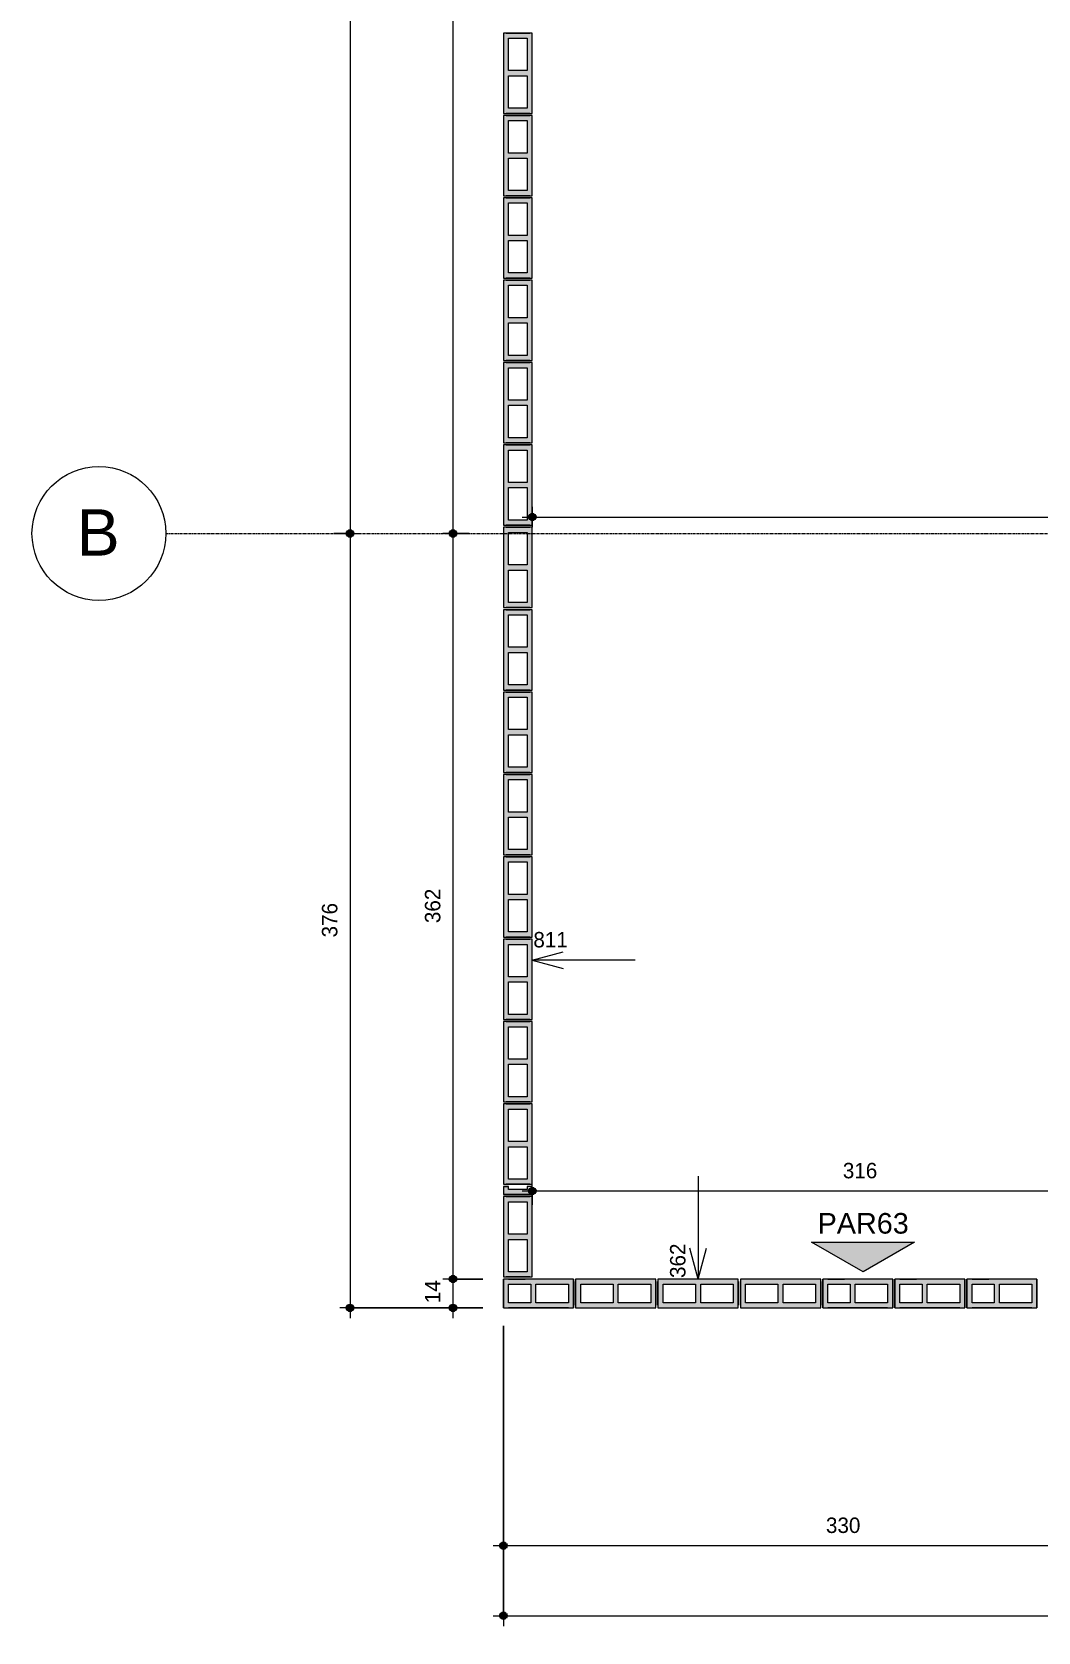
# Model space of a CAD drawing. Header units: centimetres. Extents: x 170 to 13810, y -2277 to 8860.
# Drawn here: x 10846 to 11334, y -667 to 110 of the extents above; entities that cross this region are included whole.
import ezdxf

# ---------------------------------------------------------------- set-up
doc = ezdxf.new("R2010")
doc.units = ezdxf.units.CM
doc.linetypes.add('Linha de eixo', pattern=[2.2225, 1.27, -0.3175, 0.3175, -0.3175])
for name, color, linetype, lineweight, true_color in [('A-ANNO-DIMS-1', 1, 'Continuous', 9, 0xff0000), ('G-ANNO-SYMB-1', 251, 'Continuous', 9, 0x646464), ('S-BEAM-12', 96, 'Continuous', 9, 0x008000), ('S-BEAM-3', 9, 'Continuous', 9, 0xc0c0c0), ('S-BEAM-8', 142, 'Continuous', 9, 0x0080c0)]:
    doc.layers.add(name, color=color, linetype=linetype, lineweight=lineweight, true_color=true_color)
for name, color, linetype, lineweight in [('A-ANNO-DIMS-50', 7, 'Continuous', 9), ('A-DETL-GENF', 7, 'Continuous', 9), ('G-ANNO-SYMB', 7, 'Continuous', 9), ('S-BEAM', 7, 'Continuous', 9), ('S-BEAM-2', 7, 'Continuous', 13), ('S-GRID-1', 7, 'Linha de eixo', 9), ('S-GRID-IDEN', 7, 'Continuous', 9)]:
    doc.layers.add(name, color=color, linetype=linetype, lineweight=lineweight)
doc.styles.add('Arial', font='arial.ttf', dxfattribs={"height": 22.5})
doc.styles.add('Arial_1', font='arial.ttf', dxfattribs={"height": 10})
doc.styles.add('Bahnschrift_13', font='', dxfattribs={"height": 7.5})
doc.styles.get('Bahnschrift_13').set_extended_font_data('Bahnschrift')
doc.dimstyles.new('COTA_ACUMULADA', dxfattribs={"dimscale": 30.48, "dimtxt": 8.33133, "dimasz": 0.049213, "dimexe": 0, "dimexo": 0.0625, "dimgap": 0.131234, "dimtad": 0, "dimjust": 2, "dimdec": 0, "dimzin": 0, "dimdsep": 46, "dimtxsty": 'Bahnschrift_13', "dimblk1": 'NONE', "dimblk2": 'OPEN30', "dimsah": 1, "dimcen": 0.09, "dimse1": 1, "dimsd1": 1, "dimazin": 0, "dimtfac": 1, "dimtdec": 4, "dimtix": 1, "dimtmove": 2, "dimatfit": 3, "dimfxl": 0, "dimfxlon": 1, "dimtvp": 1, "dimtolj": 1, "dimtzin": 0, "dimarcsym": 2})
doc.dimstyles.new('COTA_LINEAR', dxfattribs={"dimscale": 30.48, "dimtxt": 8.33133, "dimasz": 0.393701, "dimexe": 0.164042, "dimexo": 0.328084, "dimgap": 0.131234, "dimtad": 1, "dimdec": 0, "dimzin": 0, "dimdsep": 46, "dimtxsty": 'Bahnschrift_13', "dimblk1": 'DOTSMALL', "dimblk2": 'DOTSMALL', "dimsah": 1, "dimcen": 0.09, "dimdle": 0.164042, "dimazin": 0, "dimtfac": 1, "dimtdec": 4, "dimtix": 1, "dimtmove": 0, "dimatfit": 3, "dimfxl": 1, "dimtvp": 1, "dimtolj": 1, "dimtzin": 0, "dimarcsym": 2})

# ---------------------------------------------------------------- blocks, each defined once
blk = doc.blocks.new('LEONE - BLOCO 14X39X1 - LEONE - BLOCO 14X39X19-2886981-COBERTURA - MODULAÇÃO 1ª FIADA')
at = {"layer": 'S-BEAM-3'}
h = blk.add_hatch(color=256, dxfattribs=at)
h.paths.add_polyline_path([(-19.5, -4.5), (-19.5, -7), (19.5, -7), (19.5, 7), (-19.5, 7), (-19.5, 0)])
h.paths.add_polyline_path([(-17, 4.5), (-1.25, 4.5), (-1.25, -4.5), (-17, -4.5)])
h.paths.add_polyline_path([(1.25, 4.16), (1.25, 4.5), (17, 4.5), (17, -4.5), (1.25, -4.5), (1.25, -4.16)])
at = {"layer": 'A-DETL-GENF'}
for p, q in [((19.5, 7), (-19.5, 7)), ((-19.5, 7), (-19.5, 0)), ((-19.5, 0), (-19.5, -7)), ((-17, -4.5), (-17, 4.5)), ((-17, 4.5), (-1.25, 4.5)), ((-1.25, 4.5), (-1.25, -4.5)), ((1.25, -4.5), (1.25, 4.5)), ((1.25, 4.5), (17, 4.5)), ((17, 4.5), (17, -4.5)), ((19.5, 0), (19.5, 7)), ((19.5, -7), (19.5, 0)), ((-19.5, -7), (19.5, -7)), ((-1.25, -4.5), (-17, -4.5)), ((17, -4.5), (1.25, -4.5))]:
    blk.add_line(p, q, dxfattribs=at)
at = {"layer": 'S-BEAM-2'}
for p, q in [((-19.5, 7), (-19.5, -7)), ((19.5, 7), (-19.5, 7)), ((-19.5, 5.75), (-19.5, -5.75)), ((-19.5, -5.75), (-19.5, 5.75)), ((19.5, -7), (19.5, 7)), ((19.5, -7), (19.5, 7)), ((19.5, 5.75), (19.5, -5.75)), ((-19.5, -7), (19.5, -7))]:
    blk.add_line(p, q, dxfattribs=at)
at = {"layer": 'S-BEAM-3'}
for p, q in [((-17, 4.5), (-1.25, 4.5)), ((-17, -4.5), (-17, 4.5)), ((-1.25, 4.5), (-1.25, -4.5)), ((1.25, 4.5), (17, 4.5)), ((1.25, -4.5), (1.25, 4.5)), ((17, 4.5), (17, -4.5)), ((-1.25, -4.5), (-17, -4.5)), ((17, -4.5), (1.25, -4.5))]:
    blk.add_line(p, q, dxfattribs=at)
blk = doc.blocks.new('LEONE - BLOCO 14x04x19 - LEONE - BLOCO 14x04x19-533013-COBERTURA - MODULAÇÃO 1ª FIADA')
at = {"layer": 'S-BEAM-12'}
blk.add_hatch(color=256, dxfattribs=at).paths.add_polyline_path([(-2.5, 7), (-2.5, -7), (1.5, -7), (1.5, -4.5), (0, -4.5), (0, 4.5), (1.5, 4.5), (1.5, 7), (0, 7)])
at = {"layer": 'A-DETL-GENF'}
for p, q in [((1.5, 7), (-2.5, 7)), ((-2.5, 7), (-2.5, 0)), ((-2.5, 0), (-2.5, -7)), ((0, 4.5), (1.5, 4.5)), ((0, -4.5), (0, 4.5)), ((1.5, 4.5), (1.5, 7)), ((-2.5, -7), (1.5, -7)), ((1.5, -4.5), (0, -4.5)), ((1.5, -7), (1.5, -4.5))]:
    blk.add_line(p, q, dxfattribs=at)
at = {"layer": 'S-BEAM-2'}
for p, q in [((1.5, 7), (-2.5, 7)), ((-2.5, -7), (-2.5, 7)), ((1.5, 7), (1.5, 4.5)), ((-2.5, -7), (1.5, -7)), ((1.5, -7), (1.5, -4.5))]:
    blk.add_line(p, q, dxfattribs=at)
at = {"layer": 'S-BEAM-3'}
for p, q in [((0, -4.5), (0, 4.5)), ((0, 4.5), (1.5, 4.5)), ((1.5, -4.5), (0, -4.5))]:
    blk.add_line(p, q, dxfattribs=at)
blk = doc.blocks.new('LEONE - BLOCO 14X39X1 - LEONE - BLOCO 14X39X19-V1-COBERTURA - MODULAÇÃO 1ª FIADA')
at = {"layer": 'S-BEAM-3'}
h = blk.add_hatch(color=256, dxfattribs=at)
h.paths.add_polyline_path([(19.5, -7), (19.5, 7), (-19.5, 7), (-19.5, -7)])
h.paths.add_polyline_path([(1.25, -4.5), (1.25, 4.5), (17, 4.5), (17, -4.5)])
h.paths.add_polyline_path([(-17, -4.5), (-17, 4.5), (-1.25, 4.5), (-1.25, -4.5)])
at = {"layer": 'A-DETL-GENF'}
for p, q in [((19.5, 7), (-19.5, 7)), ((-19.5, 7), (-19.5, 0)), ((-19.5, 0), (-19.5, -7)), ((-17, -4.5), (-17, 4.5)), ((-17, 4.5), (-1.25, 4.5)), ((-1.25, 4.5), (-1.25, -4.5)), ((1.25, -4.5), (1.25, 4.5)), ((1.25, 4.5), (17, 4.5)), ((17, 4.5), (17, -4.5)), ((19.5, 0), (19.5, 7)), ((19.5, -7), (19.5, 0)), ((-19.5, -7), (19.5, -7)), ((-1.25, -4.5), (-17, -4.5)), ((17, -4.5), (1.25, -4.5))]:
    blk.add_line(p, q, dxfattribs=at)
at = {"layer": 'S-BEAM-2'}
for p, q in [((-19.5, 7), (-19.5, -7)), ((19.5, 7), (-19.5, 7)), ((-19.5, 5.75), (-19.5, -5.75)), ((-19.5, -5.75), (-19.5, 5.75)), ((19.5, -7), (19.5, 7)), ((19.5, -7), (19.5, 7)), ((19.5, 5.75), (19.5, -5.75)), ((-19.5, -7), (19.5, -7))]:
    blk.add_line(p, q, dxfattribs=at)
at = {"layer": 'S-BEAM-3'}
for p, q in [((-17, 4.5), (-1.25, 4.5)), ((-17, -4.5), (-17, 4.5)), ((-1.25, 4.5), (-1.25, -4.5)), ((1.25, 4.5), (17, 4.5)), ((1.25, -4.5), (1.25, 4.5)), ((17, 4.5), (17, -4.5)), ((-1.25, -4.5), (-17, -4.5)), ((17, -4.5), (1.25, -4.5))]:
    blk.add_line(p, q, dxfattribs=at)
blk = doc.blocks.new('LEONE - BLOCO 14x34x19 - LEONE - BLOCO 14x34x19-V2-COBERTURA - MODULAÇÃO 1ª FIADA')
at = {"layer": 'S-BEAM-8'}
h = blk.add_hatch(color=256, dxfattribs=at)
h.paths.add_polyline_path([(19.5, -7), (19.5, 7), (-14.5, 7), (-14.5, -7), (11.0998, -7)])
h.paths.add_polyline_path([(-12, -4.5), (-12, 4.5), (-1.25, 4.5), (-1.25, -4.5)])
h.paths.add_polyline_path([(1.25, -4.5), (1.25, 4.5), (17, 4.5), (17, -4.5), (2.5, -4.5)])
at = {"layer": 'A-DETL-GENF'}
for p, q in [((-14.5, 7), (-14.5, 0)), ((2.5, 7), (-14.5, 7)), ((-14.5, 0), (-14.5, -7)), ((-12, -4.5), (-12, 4.5)), ((-12, 4.5), (-1.25, 4.5)), ((-1.25, 4.5), (-1.25, -4.5)), ((1.25, 4.5), (17, 4.5)), ((1.25, -4.5), (1.25, 4.5)), ((19.5, 7), (2.5, 7)), ((17, 4.5), (17, -4.5)), ((19.5, 0), (19.5, 7)), ((19.5, -7), (19.5, 0)), ((-14.5, -7), (2.5, -7)), ((-1.25, -4.5), (-12, -4.5)), ((17, -4.5), (1.25, -4.5)), ((2.5, -7), (19.5, -7))]:
    blk.add_line(p, q, dxfattribs=at)
at = {"layer": 'S-BEAM-2'}
for p, q in [((-14.5, 7), (-14.5, -7)), ((19.5, 7), (-14.5, 7)), ((-14.5, 7), (-14.5, -7)), ((-14.5, -7), (-14.5, 6.8804)), ((-14.5, 5.75), (-14.5, -5.75)), ((-14.5, -5.75), (-14.5, 5.75)), ((-12, 7), (-3.9375, 7)), ((-12, 7), (-3.9375, 7)), ((17, 7), (-12, 7)), ((19.5, -7), (19.5, 7)), ((19.5, 7), (19.5, -7)), ((19.5, -7), (19.5, 7)), ((19.5, -5.75), (19.5, 5.75)), ((19.5, 5.75), (19.5, -5.75)), ((-14.5, -7), (19.5, -7)), ((-12, -7), (-3.9375, -7)), ((-12, -7), (-3.9375, -7)), ((17, -7), (-12, -7))]:
    blk.add_line(p, q, dxfattribs=at)
at = {"layer": 'S-BEAM-3'}
for p, q in [((-12, 4.5), (-1.25, 4.5)), ((-12, -4.5), (-12, 4.5)), ((-1.25, 4.5), (-1.25, -4.5)), ((1.25, 4.5), (17, 4.5)), ((1.25, -4.5), (1.25, 4.5)), ((17, 4.5), (17, -4.5)), ((-1.25, -4.5), (-12, -4.5)), ((17, -4.5), (1.25, -4.5))]:
    blk.add_line(p, q, dxfattribs=at)
blk = doc.blocks.new('LEONE - BLOCO 14x34x19 - LEONE - BLOCO 14x34x19-541693-COBERTURA - MODULAÇÃO 1ª FIADA')
at = {"layer": 'S-BEAM-8'}
h = blk.add_hatch(color=256, dxfattribs=at)
h.paths.add_polyline_path([(19.5, -7), (19.5, 7), (-14.5, 7), (-14.5, -7), (2.5, -7)])
h.paths.add_polyline_path([(2.5, -4.5), (1.25, -4.5), (1.25, 4.5), (17, 4.5), (17, -4.5)])
h.paths.add_polyline_path([(-12, -4.5), (-12, 4.5), (-1.25, 4.5), (-1.25, -4.5), (-3, -4.5)])
at = {"layer": 'A-DETL-GENF'}
for p, q in [((-14.5, 7), (-14.5, 0)), ((2.5, 7), (-14.5, 7)), ((-14.5, 0), (-14.5, -7)), ((-12, -4.5), (-12, 4.5)), ((-12, 4.5), (-1.25, 4.5)), ((-1.25, 4.5), (-1.25, -4.5)), ((1.25, 4.5), (17, 4.5)), ((1.25, -4.5), (1.25, 4.5)), ((19.5, 7), (2.5, 7)), ((17, 4.5), (17, -4.5)), ((19.5, 0), (19.5, 7)), ((19.5, -7), (19.5, 0)), ((-14.5, -7), (2.5, -7)), ((-1.25, -4.5), (-12, -4.5)), ((17, -4.5), (1.25, -4.5)), ((2.5, -7), (19.5, -7))]:
    blk.add_line(p, q, dxfattribs=at)
at = {"layer": 'S-BEAM-2'}
for p, q in [((-14.5, 7), (-14.5, -7)), ((19.5, 7), (-14.5, 7)), ((-14.5, 7), (-14.5, -7)), ((-14.5, -7), (-14.5, 6.8804)), ((-14.5, 5.75), (-14.5, -5.75)), ((-14.5, -5.75), (-14.5, 5.75)), ((-12, 7), (-3.9375, 7)), ((-12, 7), (-3.9375, 7)), ((17, 7), (-12, 7)), ((19.5, -7), (19.5, 7)), ((19.5, 7), (19.5, -7)), ((19.5, -7), (19.5, 7)), ((19.5, -5.75), (19.5, 5.75)), ((19.5, 5.75), (19.5, -5.75)), ((-14.5, -7), (19.5, -7)), ((-12, -7), (-3.9375, -7)), ((-12, -7), (-3.9375, -7)), ((17, -7), (-12, -7))]:
    blk.add_line(p, q, dxfattribs=at)
at = {"layer": 'S-BEAM-3'}
for p, q in [((-12, 4.5), (-1.25, 4.5)), ((-12, -4.5), (-12, 4.5)), ((-1.25, 4.5), (-1.25, -4.5)), ((1.25, 4.5), (17, 4.5)), ((1.25, -4.5), (1.25, 4.5)), ((17, 4.5), (17, -4.5)), ((-1.25, -4.5), (-12, -4.5)), ((17, -4.5), (1.25, -4.5))]:
    blk.add_line(p, q, dxfattribs=at)
blk = doc.blocks.new('Eixo - M_Cabeça da grade - Círculo-45800-COBERTURA - MODULAÇÃO 1ª FIADA')
at = {"layer": 'S-GRID-IDEN'}
blk.add_circle((0, 0), 0.65, dxfattribs=at)
blk = doc.blocks.new('Elevação - Número de detalhe-142644-COBERTURA - MODULAÇÃO 1ª FIADA')
at = {"layer": 'G-ANNO-SYMB-1'}
blk.add_hatch(color=256, dxfattribs=at).paths.add_polyline_path([(0.5, 0), (-0.5, 0), (0, 0.289)])
at = {"layer": 'G-ANNO-SYMB'}
for p, q in [((0, 0.289), (-0.5, 0)), ((0.5, 0), (0, 0.289)), ((-0.5, 0), (0.5, 0))]:
    blk.add_line(p, q, dxfattribs=at)
blk = doc.blocks.new('DIMBLOCK12-COBERTURA - MODULAÇÃO 1ª FIADA')
at = {"layer": 'A-ANNO-DIMS-50', "lineweight": 35, "true_color": 0xff0000}
h = blk.add_hatch(color=1, dxfattribs=at)
edge = h.paths.add_edge_path()
edge.add_arc((11050.09, -495.76), 1.5, 0, 360)
h = blk.add_hatch(color=1, dxfattribs=at)
edge = h.paths.add_edge_path()
edge.add_arc((11050.09, -509.76), 1.5, 0, 360)
at = {"layer": 'A-ANNO-DIMS-50', "color": 1, "true_color": 0xff0000}
for p, q in [((11064.59, -495.76), (11045.09, -495.76)), ((11050.09, -514.76), (11050.09, -495.76)), ((11050.09, -495.76), (11064.59, -495.76)), ((11064.59, -509.76), (11045.09, -509.76)), ((11050.09, -509.76), (11064.59, -509.76))]:
    blk.add_line(p, q, dxfattribs=at)
at = {"layer": 'A-ANNO-DIMS-50', "color": 1, "lineweight": 35, "true_color": 0xff0000}
for centre in [(11050.09, -495.76), (11050.09, -509.76)]:
    blk.add_circle(centre, 1.5, dxfattribs=at)
at = {"layer": 'A-ANNO-DIMS-50', "color": 0, "insert": (11036.44, -507.49), "char_height": 7.5, "width": 11.3609, "attachment_point": 1, "rotation": 90, "line_spacing_factor": 1.009858, "style": 'Bahnschrift_13'}
blk.add_mtext('14', dxfattribs=at)
blk = doc.blocks.new('_DotSmall')
at = {"color": 0, "linetype": 'ByBlock', "const_width": 0.5}
blk.add_lwpolyline([(-0.0625, 0, 1), (0.0625, 0, 1)], format="xyb", close=True, dxfattribs=at)
blk = doc.blocks.new('DIMBLOCK13-COBERTURA - MODULAÇÃO 1ª FIADA')
at = {"layer": 'A-ANNO-DIMS-50', "lineweight": 35, "true_color": 0xff0000}
h = blk.add_hatch(color=1, dxfattribs=at)
edge = h.paths.add_edge_path()
edge.add_arc((11050.09, -133.76), 1.5, 0, 360)
h = blk.add_hatch(color=1, dxfattribs=at)
edge = h.paths.add_edge_path()
edge.add_arc((11050.09, -495.76), 1.5, 0, 360)
at = {"layer": 'A-ANNO-DIMS-50', "color": 1, "true_color": 0xff0000}
for p, q in [((11057.97, -133.76), (11045.09, -133.76)), ((11050.09, -495.76), (11050.09, -133.76)), ((11050.09, -133.76), (11057.97, -133.76)), ((11064.59, -495.76), (11045.09, -495.76)), ((11050.09, -495.76), (11064.59, -495.76))]:
    blk.add_line(p, q, dxfattribs=at)
at = {"layer": 'A-ANNO-DIMS-50', "color": 1, "lineweight": 35, "true_color": 0xff0000}
for centre in [(11050.09, -133.76), (11050.09, -495.76)]:
    blk.add_circle(centre, 1.5, dxfattribs=at)
at = {"layer": 'A-ANNO-DIMS-50', "color": 0, "insert": (11036.44, -322.96), "char_height": 7.5, "width": 19.6922, "attachment_point": 1, "rotation": 90, "line_spacing_factor": 1.009858, "style": 'Bahnschrift_13'}
blk.add_mtext('362', dxfattribs=at)
blk = doc.blocks.new('DIMBLOCK14-COBERTURA - MODULAÇÃO 1ª FIADA')
at = {"layer": 'A-ANNO-DIMS-50', "lineweight": 35, "true_color": 0xff0000}
h = blk.add_hatch(color=1, dxfattribs=at)
edge = h.paths.add_edge_path()
edge.add_arc((11050.09, 430.24), 1.5, 0, 360)
h = blk.add_hatch(color=1, dxfattribs=at)
edge = h.paths.add_edge_path()
edge.add_arc((11050.09, -133.76), 1.5, 0, 360)
at = {"layer": 'A-ANNO-DIMS-50', "color": 1, "true_color": 0xff0000}
for p, q in [((11057.97, 430.24), (11045.09, 430.24)), ((11050.09, -133.76), (11050.09, 430.24)), ((11050.09, 430.24), (11057.97, 430.24)), ((11057.97, -133.76), (11045.09, -133.76)), ((11050.09, -133.76), (11057.97, -133.76))]:
    blk.add_line(p, q, dxfattribs=at)
at = {"layer": 'A-ANNO-DIMS-50', "color": 1, "lineweight": 35, "true_color": 0xff0000}
for centre in [(11050.09, 430.24), (11050.09, -133.76)]:
    blk.add_circle(centre, 1.5, dxfattribs=at)
at = {"layer": 'A-ANNO-DIMS-50', "color": 0, "insert": (11036.44, 139.72), "char_height": 7.5, "width": 20.4496, "attachment_point": 1, "rotation": 90, "line_spacing_factor": 1.009858, "style": 'Bahnschrift_13'}
blk.add_mtext('564', dxfattribs=at)
blk = doc.blocks.new('DIMBLOCK18-COBERTURA - MODULAÇÃO 1ª FIADA')
at = {"layer": 'A-ANNO-DIMS-50', "lineweight": 35, "true_color": 0xff0000}
h = blk.add_hatch(color=1, dxfattribs=at)
edge = h.paths.add_edge_path()
edge.add_arc((11000.09, 430.24), 1.5, 0, 360)
h = blk.add_hatch(color=1, dxfattribs=at)
edge = h.paths.add_edge_path()
edge.add_arc((11000.09, -133.76), 1.5, 0, 360)
at = {"layer": 'A-ANNO-DIMS-50', "color": 1, "true_color": 0xff0000}
for p, q in [((10992.21, 430.24), (11005.09, 430.24)), ((11000.09, 430.24), (10992.21, 430.24)), ((11000.09, 430.24), (11000.09, -133.76)), ((10992.21, -133.76), (11005.09, -133.76)), ((11000.09, -133.76), (10992.21, -133.76))]:
    blk.add_line(p, q, dxfattribs=at)
at = {"layer": 'A-ANNO-DIMS-50', "color": 1, "lineweight": 35, "true_color": 0xff0000}
for centre in [(11000.09, 430.24), (11000.09, -133.76)]:
    blk.add_circle(centre, 1.5, dxfattribs=at)
at = {"layer": 'A-ANNO-DIMS-50', "color": 0, "insert": (10986.44, 139.72), "char_height": 7.5, "width": 20.4496, "attachment_point": 1, "rotation": 90, "line_spacing_factor": 1.009858, "style": 'Bahnschrift_13'}
blk.add_mtext('564', dxfattribs=at)
blk = doc.blocks.new('DIMBLOCK19-COBERTURA - MODULAÇÃO 1ª FIADA')
at = {"layer": 'A-ANNO-DIMS-50', "lineweight": 35, "true_color": 0xff0000}
h = blk.add_hatch(color=1, dxfattribs=at)
edge = h.paths.add_edge_path()
edge.add_arc((11000.09, -133.76), 1.5, 0, 360)
h = blk.add_hatch(color=1, dxfattribs=at)
edge = h.paths.add_edge_path()
edge.add_arc((11000.09, -509.76), 1.5, 0, 360)
at = {"layer": 'A-ANNO-DIMS-50', "color": 1, "true_color": 0xff0000}
for p, q in [((10992.21, -133.76), (11005.09, -133.76)), ((11000.09, -133.76), (10992.21, -133.76)), ((11000.09, -133.76), (11000.09, -514.76)), ((11064.59, -509.76), (10995.09, -509.76)), ((11000.09, -509.76), (11064.59, -509.76))]:
    blk.add_line(p, q, dxfattribs=at)
at = {"layer": 'A-ANNO-DIMS-50', "color": 1, "lineweight": 35, "true_color": 0xff0000}
for centre in [(11000.09, -133.76), (11000.09, -509.76)]:
    blk.add_circle(centre, 1.5, dxfattribs=at)
at = {"layer": 'A-ANNO-DIMS-50', "color": 0, "insert": (10986.44, -329.9), "char_height": 7.5, "width": 19.5408, "attachment_point": 1, "rotation": 90, "line_spacing_factor": 1.009858, "style": 'Bahnschrift_13'}
blk.add_mtext('376', dxfattribs=at)
blk = doc.blocks.new('DIMBLOCK20-COBERTURA - MODULAÇÃO 1ª FIADA')
at = {"layer": 'A-ANNO-DIMS-50', "lineweight": 35, "true_color": 0xff0000}
h = blk.add_hatch(color=1, dxfattribs=at)
edge = h.paths.add_edge_path()
edge.add_arc((11074.59, -625.22), 1.5, 0, 360)
h = blk.add_hatch(color=1, dxfattribs=at)
edge = h.paths.add_edge_path()
edge.add_arc((11404.59, -625.22), 1.5, 0, 360)
at = {"layer": 'A-ANNO-DIMS-50', "color": 1, "true_color": 0xff0000}
for p, q in [((11074.59, -518.51), (11074.59, -630.22)), ((11074.59, -625.22), (11074.59, -518.51)), ((11404.59, -519.76), (11404.59, -630.22)), ((11404.59, -625.22), (11404.59, -519.76)), ((11069.59, -625.22), (11404.59, -625.22))]:
    blk.add_line(p, q, dxfattribs=at)
at = {"layer": 'A-ANNO-DIMS-50', "color": 1, "lineweight": 35, "true_color": 0xff0000}
for centre in [(11074.59, -625.22), (11404.59, -625.22)]:
    blk.add_circle(centre, 1.5, dxfattribs=at)
at = {"layer": 'A-ANNO-DIMS-50', "color": 0, "insert": (11231.13, -611.58), "char_height": 7.5, "width": 20.2982, "attachment_point": 1, "line_spacing_factor": 1.009858, "style": 'Bahnschrift_13'}
blk.add_mtext('330', dxfattribs=at)
blk = doc.blocks.new('DIMBLOCK32-COBERTURA - MODULAÇÃO 1ª FIADA')
at = {"layer": 'A-ANNO-DIMS-50', "lineweight": 35, "true_color": 0xff0000}
h = blk.add_hatch(color=1, dxfattribs=at)
edge = h.paths.add_edge_path()
edge.add_arc((11074.59, -659.28), 1.5, 0, 360)
h = blk.add_hatch(color=1, dxfattribs=at)
edge = h.paths.add_edge_path()
edge.add_arc((11899.59, -659.28), 1.5, 0, 360)
at = {"layer": 'A-ANNO-DIMS-50', "color": 1, "true_color": 0xff0000}
for p, q in [((11074.59, -518.51), (11074.59, -664.28)), ((11074.59, -659.28), (11074.59, -518.51)), ((11069.59, -659.28), (11899.59, -659.28)), ((11899.59, -667.16), (11899.59, -654.28)), ((11899.59, -659.28), (11899.59, -667.16))]:
    blk.add_line(p, q, dxfattribs=at)
at = {"layer": 'A-ANNO-DIMS-50', "color": 1, "lineweight": 35, "true_color": 0xff0000}
for centre in [(11074.59, -659.28), (11899.59, -659.28)]:
    blk.add_circle(centre, 1.5, dxfattribs=at)
at = {"layer": 'A-ANNO-DIMS-50', "color": 0, "insert": (11478.57, -645.63), "char_height": 7.5, "width": 20.4496, "attachment_point": 1, "line_spacing_factor": 1.009858, "style": 'Bahnschrift_13'}
blk.add_mtext('825', dxfattribs=at)
blk = doc.blocks.new('DIMBLOCK88-COBERTURA - MODULAÇÃO 1ª FIADA')
at = {"layer": 'A-ANNO-DIMS-50', "lineweight": 35, "true_color": 0xff0000}
h = blk.add_hatch(color=1, dxfattribs=at)
edge = h.paths.add_edge_path()
edge.add_arc((11088.59, -453), 1.5, 0, 360)
h = blk.add_hatch(color=1, dxfattribs=at)
edge = h.paths.add_edge_path()
edge.add_arc((11404.59, -453), 1.5, 0, 360)
at = {"layer": 'A-ANNO-DIMS-50', "color": 1, "true_color": 0xff0000}
for p, q in [((11088.59, -459.76), (11088.59, -448)), ((11404.59, -460.88), (11404.59, -448)), ((11083.59, -453), (11404.59, -453)), ((11088.59, -453), (11088.59, -459.76)), ((11404.59, -453), (11404.59, -460.88))]:
    blk.add_line(p, q, dxfattribs=at)
at = {"layer": 'A-ANNO-DIMS-50', "color": 1, "lineweight": 35, "true_color": 0xff0000}
for centre in [(11088.59, -453), (11404.59, -453)]:
    blk.add_circle(centre, 1.5, dxfattribs=at)
at = {"layer": 'A-ANNO-DIMS-50', "color": 0, "insert": (11239.33, -439.36), "char_height": 7.5, "width": 17.4201, "attachment_point": 1, "line_spacing_factor": 1.009858, "style": 'Bahnschrift_13'}
blk.add_mtext('316', dxfattribs=at)
blk = doc.blocks.new('DIMBLOCK105-COBERTURA - MODULAÇÃO 1ª FIADA')
at = {"layer": 'A-ANNO-DIMS-50', "lineweight": 35, "true_color": 0xff0000}
h = blk.add_hatch(color=1, dxfattribs=at)
edge = h.paths.add_edge_path()
edge.add_arc((11088.59, -125.76), 1.5, 0, 360)
h = blk.add_hatch(color=1, dxfattribs=at)
edge = h.paths.add_edge_path()
edge.add_arc((11899.59, -125.76), 1.5, 0, 360)
at = {"layer": 'A-ANNO-DIMS-50', "color": 1, "true_color": 0xff0000}
for p, q in [((11088.59, -120.76), (11088.59, -130.76)), ((11088.59, -125.76), (11088.59, -120.76)), ((11899.59, -133.63), (11899.59, -120.76)), ((11083.59, -125.76), (11899.59, -125.76)), ((11899.59, -125.76), (11899.59, -133.63))]:
    blk.add_line(p, q, dxfattribs=at)
at = {"layer": 'A-ANNO-DIMS-50', "color": 1, "lineweight": 35, "true_color": 0xff0000}
for centre in [(11088.59, -125.76), (11899.59, -125.76)]:
    blk.add_circle(centre, 1.5, dxfattribs=at)
at = {"layer": 'A-ANNO-DIMS-50', "color": 0, "insert": (11487.59, -112.11), "char_height": 7.5, "width": 15.6023, "attachment_point": 1, "line_spacing_factor": 1.009858, "style": 'Bahnschrift_13'}
blk.add_mtext('811', dxfattribs=at)
blk = doc.blocks.new('DIMBLOCK123-COBERTURA - MODULAÇÃO 1ª FIADA')
at = {"layer": 'A-ANNO-DIMS-50', "color": 1, "true_color": 0xff0000}
for p, q in [((11088.59, -340.9), (11103.59, -336.88)), ((11088.59, -340.9), (11103.59, -344.92)), ((11138.59, -340.9), (11088.59, -340.9)), ((11088.59, -340.9), (11088.59, -340.9)), ((11088.59, -340.9), (11088.59, -340.9))]:
    blk.add_line(p, q, dxfattribs=at)
at = {"layer": 'A-ANNO-DIMS-50', "color": 0, "insert": (11089.09, -327.25), "char_height": 7.5, "width": 15.6023, "attachment_point": 1, "line_spacing_factor": 1.009858, "style": 'Bahnschrift_13'}
blk.add_mtext('811', dxfattribs=at)
blk = doc.blocks.new('_None')
blk = doc.blocks.new('_Open30')
at = {"color": 0, "linetype": 'ByBlock', "lineweight": -2}
for p, q in [((-1, 0.27), (0, 0)), ((0, 0), (-1, -0.27)), ((0, 0), (-1, 0))]:
    blk.add_line(p, q, dxfattribs=at)
blk = doc.blocks.new('DIMBLOCK129-COBERTURA - MODULAÇÃO 1ª FIADA')
at = {"layer": 'A-ANNO-DIMS-50', "color": 1, "true_color": 0xff0000}
for p, q in [((11169.09, -445.76), (11169.09, -495.76)), ((11169.09, -495.76), (11165.07, -480.76)), ((11169.09, -495.76), (11173.11, -480.76)), ((11169.09, -495.76), (11169.09, -495.76)), ((11169.09, -495.76), (11169.09, -495.76))]:
    blk.add_line(p, q, dxfattribs=at)
at = {"layer": 'A-ANNO-DIMS-50', "color": 0, "insert": (11155.44, -495.26), "char_height": 7.5, "width": 19.6922, "attachment_point": 1, "rotation": 90, "line_spacing_factor": 1.009858, "style": 'Bahnschrift_13'}
blk.add_mtext('362', dxfattribs=at)

msp = doc.modelspace()

# ---------------------------------------------------------------- linework, layer by layer
at = {"layer": 'S-GRID-1'}
msp.add_line((10910.69, -133.76), (13744.95, -133.76), dxfattribs=at)

# ---------------------------------------------------------------- block references
at = {"layer": 'G-ANNO-SYMB', "extrusion": (0, 0, -1), "xscale": 49.99999999999998, "yscale": 49.99999999999998, "zscale": 49.99999999999998, "rotation": 180}
msp.add_blockref('Elevação - Número de detalhe-142644-COBERTURA - MODULAÇÃO 1ª FIADA', (-11249.16, -477.9), dxfattribs=at)
at = {"layer": 'S-BEAM', "rotation": 89.9999999999999}
for name, p in [('LEONE - BLOCO 14X39X1 - LEONE - BLOCO 14X39X19-2886981-COBERTURA - MODULAÇÃO 1ª FIADA', (11081.59, 89.74)), ('LEONE - BLOCO 14X39X1 - LEONE - BLOCO 14X39X19-2886981-COBERTURA - MODULAÇÃO 1ª FIADA', (11081.59, 49.74)), ('LEONE - BLOCO 14X39X1 - LEONE - BLOCO 14X39X19-2886981-COBERTURA - MODULAÇÃO 1ª FIADA', (11081.59, 9.74)), ('LEONE - BLOCO 14X39X1 - LEONE - BLOCO 14X39X19-2886981-COBERTURA - MODULAÇÃO 1ª FIADA', (11081.59, -30.26)), ('LEONE - BLOCO 14X39X1 - LEONE - BLOCO 14X39X19-2886981-COBERTURA - MODULAÇÃO 1ª FIADA', (11081.59, -70.26)), ('LEONE - BLOCO 14X39X1 - LEONE - BLOCO 14X39X19-2886981-COBERTURA - MODULAÇÃO 1ª FIADA', (11081.59, -110.26)), ('LEONE - BLOCO 14X39X1 - LEONE - BLOCO 14X39X19-2886981-COBERTURA - MODULAÇÃO 1ª FIADA', (11081.59, -150.26)), ('LEONE - BLOCO 14X39X1 - LEONE - BLOCO 14X39X19-2886981-COBERTURA - MODULAÇÃO 1ª FIADA', (11081.59, -190.26)), ('LEONE - BLOCO 14X39X1 - LEONE - BLOCO 14X39X19-2886981-COBERTURA - MODULAÇÃO 1ª FIADA', (11081.59, -230.26)), ('LEONE - BLOCO 14X39X1 - LEONE - BLOCO 14X39X19-2886981-COBERTURA - MODULAÇÃO 1ª FIADA', (11081.59, -270.26)), ('LEONE - BLOCO 14X39X1 - LEONE - BLOCO 14X39X19-2886981-COBERTURA - MODULAÇÃO 1ª FIADA', (11081.59, -310.26)), ('LEONE - BLOCO 14X39X1 - LEONE - BLOCO 14X39X19-2886981-COBERTURA - MODULAÇÃO 1ª FIADA', (11081.59, -350.26)), ('LEONE - BLOCO 14X39X1 - LEONE - BLOCO 14X39X19-2886981-COBERTURA - MODULAÇÃO 1ª FIADA', (11081.59, -390.26)), ('LEONE - BLOCO 14X39X1 - LEONE - BLOCO 14X39X19-2886981-COBERTURA - MODULAÇÃO 1ª FIADA', (11081.59, -430.26)), ('LEONE - BLOCO 14x04x19 - LEONE - BLOCO 14x04x19-533013-COBERTURA - MODULAÇÃO 1ª FIADA', (11081.59, -452.26)), ('LEONE - BLOCO 14X39X1 - LEONE - BLOCO 14X39X19-2886981-COBERTURA - MODULAÇÃO 1ª FIADA', (11081.59, -475.26))]:
    msp.add_blockref(name, p, dxfattribs=at)
at = {"layer": 'S-BEAM'}
for name, p in [('LEONE - BLOCO 14x34x19 - LEONE - BLOCO 14x34x19-V2-COBERTURA - MODULAÇÃO 1ª FIADA', (11089.09, -502.76)), ('LEONE - BLOCO 14X39X1 - LEONE - BLOCO 14X39X19-2886981-COBERTURA - MODULAÇÃO 1ª FIADA', (11129.09, -502.76)), ('LEONE - BLOCO 14X39X1 - LEONE - BLOCO 14X39X19-V1-COBERTURA - MODULAÇÃO 1ª FIADA', (11169.09, -502.76)), ('LEONE - BLOCO 14X39X1 - LEONE - BLOCO 14X39X19-V1-COBERTURA - MODULAÇÃO 1ª FIADA', (11209.09, -502.76)), ('LEONE - BLOCO 14x34x19 - LEONE - BLOCO 14x34x19-V2-COBERTURA - MODULAÇÃO 1ª FIADA', (11244.09, -502.76)), ('LEONE - BLOCO 14x34x19 - LEONE - BLOCO 14x34x19-541693-COBERTURA - MODULAÇÃO 1ª FIADA', (11279.09, -502.76)), ('LEONE - BLOCO 14x34x19 - LEONE - BLOCO 14x34x19-541693-COBERTURA - MODULAÇÃO 1ª FIADA', (11314.09, -502.76))]:
    msp.add_blockref(name, p, dxfattribs=at)
at = {"layer": 'S-GRID-IDEN', "xscale": 49.99999999999998, "yscale": 49.99999999999998, "zscale": 49.99999999999998, "rotation": 269.9999999999994}
msp.add_blockref('Eixo - M_Cabeça da grade - Círculo-45800-COBERTURA - MODULAÇÃO 1ª FIADA', (10878.19, -133.76), dxfattribs=at)

# ---------------------------------------------------------------- texts
at = {"layer": 'G-ANNO-SYMB', "insert": (11227.09, -463.71), "char_height": 10, "width": 54.9156, "attachment_point": 1, "style": 'Arial_1'}
msp.add_mtext('PAR63', dxfattribs=at)

# ---------------------------------------------------------------- dimensions: what is measured, and where the dimension line sits
at = {"layer": 'A-ANNO-DIMS-1'}
for base, p1, p2, override, picture, middle in [((11000.09, -133.76), (11002.21, 430.24), (11002.21, -133.76), {"dimpost": '<>', "dimfxl": 564}, 'DIMBLOCK18-COBERTURA - MODULAÇÃO 1ª FIADA', (10992.3, 148.24)), ((11050.09, 430.24), (11047.97, -133.76), (11047.97, 430.24), {"dimpost": '<>', "dimfxl": 564}, 'DIMBLOCK14-COBERTURA - MODULAÇÃO 1ª FIADA', (11042.3, 148.24)), ((11000.09, -509.76), (11002.21, -133.76), (11074.59, -509.76), {"dimpost": '<>', "dimfxl": 382.903332}, 'DIMBLOCK19-COBERTURA - MODULAÇÃO 1ª FIADA', (10992.26, -321.76)), ((11050.09, -133.76), (11074.59, -495.76), (11047.97, -133.76), {"dimpost": '<>', "dimfxl": 362.978303}, 'DIMBLOCK13-COBERTURA - MODULAÇÃO 1ª FIADA', (11042.26, -314.76)), ((11050.09, -495.76), (11074.59, -509.76), (11074.59, -495.76), {"dimpost": '<>', "dimfxl": 14}, 'DIMBLOCK12-COBERTURA - MODULAÇÃO 1ª FIADA', (11042.34, -502.76))]:
    dim = msp.add_linear_dim(base=base, p1=p1, p2=p2, angle=90, dimstyle='COTA_LINEAR', override=override, dxfattribs=at)
    dim.commit()
    dim.dimension.update_dxf_attribs({"geometry": picture, "text_midpoint": middle})
for base, p1, p2, override, picture, middle in [((11899.59, -125.76), (11088.59, -130.76), (11899.59, -123.63), {"dimpost": '<>', "dimfxl": 811.031275}, 'DIMBLOCK105-COBERTURA - MODULAÇÃO 1ª FIADA', (11494.09, -117.93)), ((11404.59, -453), (11088.59, -449.76), (11404.59, -450.88), {"dimpost": '<>', "dimfxl": 316.002009}, 'DIMBLOCK88-COBERTURA - MODULAÇÃO 1ª FIADA', (11246.59, -445.18)), ((11404.59, -625.22), (11074.59, -508.51), (11404.59, -509.76), {"dimpost": '<>', "dimfxl": 330.002367}, 'DIMBLOCK20-COBERTURA - MODULAÇÃO 1ª FIADA', (11239.59, -617.39)), ((11899.59, -659.28), (11074.59, -508.51), (11899.59, -657.16), {"dimpost": '<>', "dimfxl": 838.284875}, 'DIMBLOCK32-COBERTURA - MODULAÇÃO 1ª FIADA', (11487.09, -651.45))]:
    dim = msp.add_linear_dim(base=base, p1=p1, p2=p2, dimstyle='COTA_LINEAR', override=override, dxfattribs=at)
    dim.commit()
    dim.dimension.update_dxf_attribs({"geometry": picture, "text_midpoint": middle})
dim = msp.add_linear_dim(base=(11169.09, -495.76), p1=(11169.09, -133.76), p2=(11169.09, -495.76), angle=90, dimstyle='COTA_ACUMULADA', override={"dimpost": '<>', "dimfxl": 362.001001}, dxfattribs=at)
dim.commit()
dim.dimension.update_dxf_attribs({"geometry": 'DIMBLOCK129-COBERTURA - MODULAÇÃO 1ª FIADA', "text_midpoint": (11160.44, -485.41), "dimtype": 160, "text_rotation": 90})
dim = msp.add_linear_dim(base=(11088.59, -340.9), p1=(11899.59, -340.9), p2=(11088.59, -340.9), dimstyle='COTA_ACUMULADA', override={"dimpost": '<>', "dimfxl": 811}, dxfattribs=at)
dim.commit()
dim.dimension.update_dxf_attribs({"geometry": 'DIMBLOCK123-COBERTURA - MODULAÇÃO 1ª FIADA', "text_midpoint": (11096.89, -332.25), "dimtype": 160})

# ---------------------------------------------------------------- next in the draw order: texts
at = {"layer": 'S-GRID-IDEN', "insert": (10867.31, -121.99), "char_height": 22.5, "width": 25.654, "attachment_point": 1, "style": 'Arial', "bg_fill": 3, "box_fill_scale": 1.25, "bg_fill_color": 9, "bg_fill_true_color": 13158600, "bg_fill_transparency": 0}
msp.add_mtext('B', dxfattribs=at)

doc.saveas('drawing.dxf')
